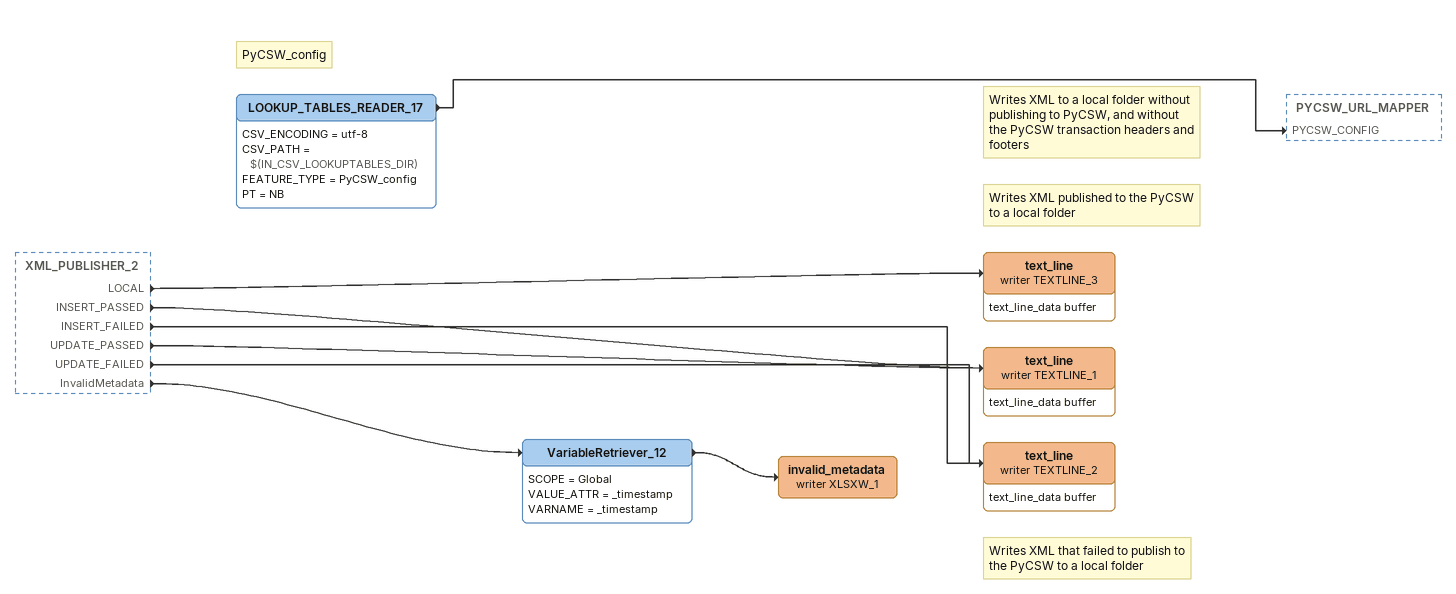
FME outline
XML_PUBLISHER_2 [outside]
    LOCAL -> text_line (writer TEXTLINE_3)
    INSERT_PASSED -> text_line (writer TEXTLINE_1)
    INSERT_FAILED -> text_line (writer TEXTLINE_2)
    UPDATE_PASSED -> text_line (writer TEXTLINE_1)
    UPDATE_FAILED -> text_line (writer TEXTLINE_2)
    InvalidMetadata -> VariableRetriever_12
Note: PyCSW_config
LOOKUP_TABLES_READER_17
    CSV_ENCODING = utf-8
    CSV_PATH = $(IN_CSV_LOOKUPTABLES_DIR)
    FEATURE_TYPE = PyCSW_config
    PT = NB
    -> PYCSW_URL_MAPPER [PYCSW_CONFIG]
Note: Writes XML to a local folder without publishing to PyCSW, and without the PyCSW transaction headers and footers
text_line (writer TEXTLINE_3)
    attributes: text_line_data buffer
Note: Writes XML published to the PyCSW to a local folder
text_line (writer TEXTLINE_1)
    attributes: text_line_data buffer
Note: Writes XML that failed to publish to the PyCSW to a local folder
text_line (writer TEXTLINE_2)
    attributes: text_line_data buffer
VariableRetriever_12
    SCOPE = Global
    VALUE_ATTR = _timestamp
    VARNAME = _timestamp
    -> invalid_metadata (writer XLSXW_1)
invalid_metadata (writer XLSXW_1)
